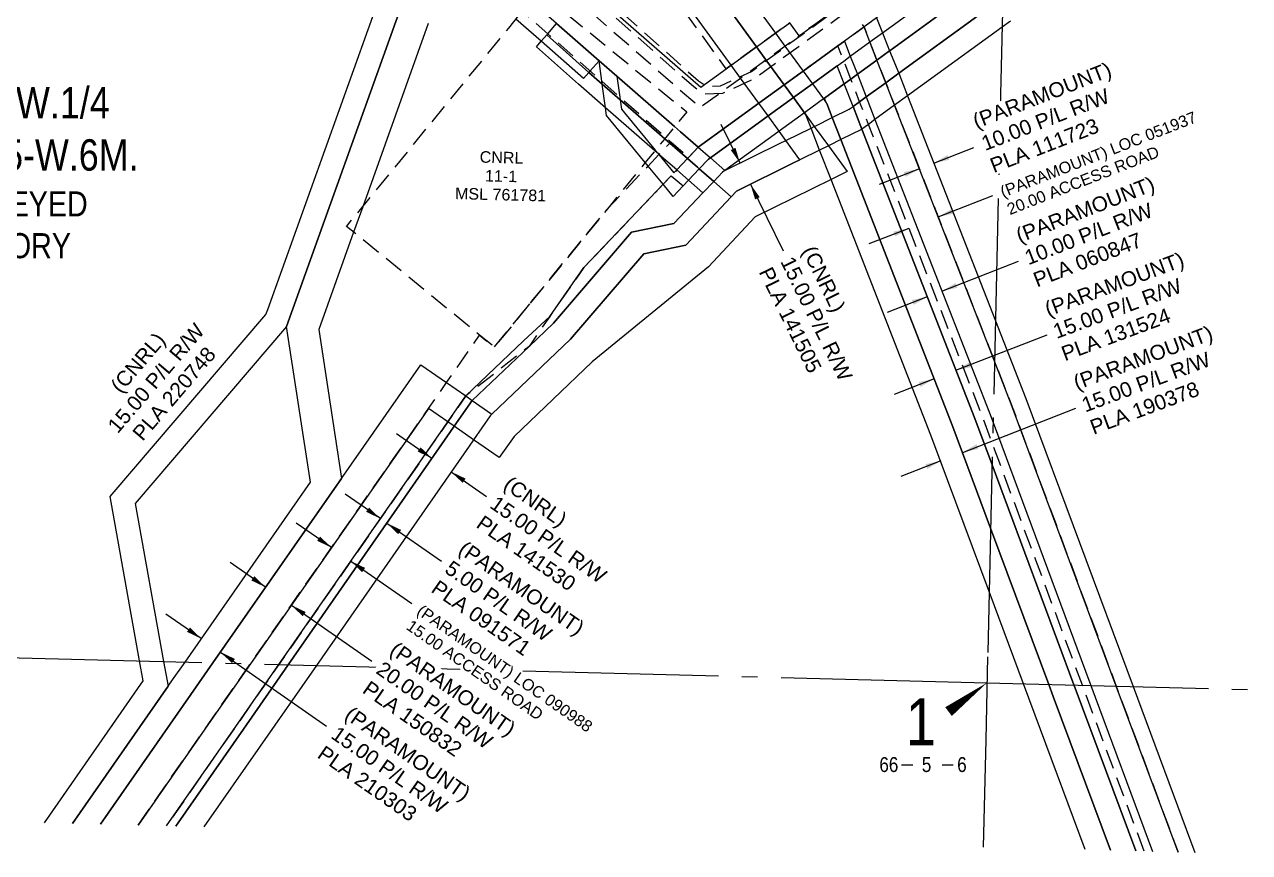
# Model space of a CAD drawing. Extents: x 393512 to 398378, y 6060644 to 6064862.
# Drawn here: x 395138 to 395920, y 6060662 to 6061190 of the extents above; entities that cross this region are included whole.
import ezdxf
from ezdxf.enums import TextEntityAlignment as Align

# ---------------------------------------------------------------- set-up
doc = ezdxf.new("R2010")
doc.units = 0
doc.header["$LTSCALE"] = 5
doc.linetypes.add('foc-ACCESSROAD', pattern=[3.75, 2.5, -1.25])
doc.linetypes.add('foc-QUARTERLINE', pattern=[33, 25, -3, 2, -3])
for name, color, linetype in [('10', 1, 'Continuous'), ('9', 3, 'Continuous'), ('C-SYMBOL', 7, 'Continuous'), ('F-AR', 190, 'foc-ACCESSROAD'), ('F-RW', 190, 'Continuous'), ('F-WS', 190, 'foc-ACCESSROAD'), ('L-QSEC', 8, 'foc-QUARTERLINE'), ('L-SECLBL', 7, 'Continuous'), ('L-UNS-T', 3, 'Continuous')]:
    doc.layers.add(name, color=color, linetype=linetype)
for name, color, linetype, lineweight in [('F-AR-T', 190, 'Continuous', 9), ('F-RW-T', 190, 'Continuous', 9), ('F-WS-T', 190, 'Continuous', 9)]:
    doc.layers.add(name, color=color, linetype=linetype, lineweight=lineweight)
doc.styles.add('175L', font='ARIALN.TTF', dxfattribs={"height": 20})
doc.styles.add('80CG', font='ARIALN.TTF', dxfattribs={"height": 10})
doc.styles.add('80L', font='ARIALN.TTF', dxfattribs={"height": 10})
doc.styles.add('A60', font='arial.ttf', dxfattribs={"height": 7.35})
doc.styles.add('A80', font='arial.ttf', dxfattribs={"height": 9.5})
doc.styles.add('SIMPLEX', font='ARIALN.TTF')
doc.dimstyles.new('Compass 5 000', dxfattribs={"dimscale": 5, "dimtxt": 9, "dimasz": 2, "dimexe": 0.2, "dimexo": 0.0625, "dimgap": 0.5, "dimtad": 0, "dimtih": 1, "dimtoh": 1, "dimzin": 0, "dimdsep": 46, "dimtxsty": '80CG', "dimcen": 0.1, "dimse1": 1, "dimse2": 1, "dimclrd": 256, "dimclrt": 256, "dimaunit": 1, "dimadec": 4, "dimazin": 0, "dimtfac": 0.06, "dimtofl": 0, "dimtmove": 0, "dimatfit": 1, "dimfxl": 0.2, "dimtolj": 1, "dimtzin": 0, "dimlwd": -1, "dimarcsym": 0})

# ---------------------------------------------------------------- blocks, each defined once
blk = doc.blocks.new('L-SECLBL')
at = {"layer": '9', "color": 7}
for p, q in [((-5.08, -27.83), (-12.29, -27.83)), ((20.7, -27.83), (13.5, -27.83))]:
    blk.add_line(p, q, dxfattribs=at)
at = {"layer": '10', "color": 2, "style": 'SIMPLEX'}
blk.add_attdef('SEC', text='', height=30, dxfattribs=at).set_placement((0, 0), align=Align.MIDDLE)
at = {"layer": '10', "color": 5, "style": '80L'}
blk.add_attdef('TWP', text='', height=9.5, dxfattribs=at).set_placement((-14.43, -27.37), align=Align.MIDDLE_RIGHT)
blk.add_attdef('RGE', text='', height=9.5, dxfattribs=at).set_placement((3.62, -27.37), align=Align.MIDDLE_CENTER)
blk.add_attdef('MER', text='', height=9.5, dxfattribs=at).set_placement((23.17, -27.37), align=Align.MIDDLE_LEFT)

msp = doc.modelspace()

# ---------------------------------------------------------------- linework, layer by layer
at = {"layer": 'F-AR', "flags": 128}
for points in [[(394977.42, 6061653.58), (394981.5, 6061650.02), (394986.54, 6061645.63), (395047.09, 6061592.85), (395141.89, 6061510.21), (395156.96, 6061497.07), (395569.57, 6061137.41), (395595.36, 6061156.05), (395611.57, 6061167.75), (395623.73, 6061176.53), (395632.76, 6061183.05), (395643.4, 6061190.74), (395648.97, 6061194.76), (395664.67, 6061206.1), (395672.84, 6061212.01), (395689.49, 6061224.03), (395701.66, 6061232.82), (395713.82, 6061241.6), (395753.15, 6061270.02), (395764.53, 6061278.45), (395799.6, 6061304.43), (395804.5, 6061307.7), (395816.98, 6061316.03), (395984.13, 6061427.52), (396089.75, 6061565.89), (396166.53, 6061666.49), (396175.66, 6061678.46), (396180.55, 6061684.88), (396204.77, 6061716.68), (396235.17, 6061756.52), (396329.16, 6061883.22), (396344.04, 6061903.28), (396365.05, 6061931.59), (396373.29, 6061942.7), (396394.69, 6061971.55), (396403.63, 6061983.59), (396427.46, 6062015.71), (396588.07, 6062232.21), (396619.2, 6062274.18), (396679.62, 6062355.61), (396703.43, 6062387.72), (396705.22, 6062389.16), (396708.13, 6062391.49), (396719.82, 6062400.87), (396725.06, 6062405.08), (396729.25, 6062408.44), (396737.39, 6062414.97), (396958.57, 6062592.5), (397026, 6062655.57), (397060.64, 6062694.26), (397071.32, 6062684.48), (397075.4, 6062680.76), (397040.31, 6062641.57), (396971.27, 6062577.97), (396744.69, 6062395.28), (396732.39, 6062385.33), (396728.27, 6062382.05), (396717.96, 6062373.73), (396704.12, 6062355.08), (396618.41, 6062239.55), (396587.27, 6062197.58), (396251.15, 6061744.5), (396223.32, 6061708.03), (396191.49, 6061666.31), (396191.16, 6061665.88), (396182.39, 6061654.39), (396182.08, 6061653.98), (396150.54, 6061612.64), (396114.38, 6061565.25), (395998, 6061412.73), (395828.08, 6061299.39), (395815.54, 6061291.06), (395811.1, 6061288.07), (395763.96, 6061253.85), (395725.32, 6061225.78), (395713.18, 6061216.97), (395701.02, 6061208.16), (395682.31, 6061194.58), (395674.24, 6061188.72), (395661.71, 6061179.63), (395657.51, 6061176.58), (395635.36, 6061160.51), (395623.23, 6061151.69), (395607.05, 6061139.95), (395568.4, 6061111.9), (395562.16, 6061105.33), (395550.89, 6061115.24), (395547.61, 6061118.12), (395518.22, 6061143.94), (395506.78, 6061153.99), (395472.25, 6061184.33), (395456.01, 6061198.6), (395352.3, 6061289.73), (395292.95, 6061341.88), (395127.99, 6061486.85), (395112.54, 6061500.36), (395006.07, 6061593.91), (394980.72, 6061616.19), (394951.15, 6061642.18), (394936.98, 6061654.62)], [(394965.74, 6061653.88), (395031.86, 6061596.29), (395038.31, 6061618.15), (395110.83, 6061557.07), (395231.47, 6061453.18), (395568.54, 6061154.36), (395573.85, 6061150.83), (395582.59, 6061151.07), (395602.34, 6061160.35), (395684.63, 6061220.15), (395681.51, 6061237.73), (395686.95, 6061249.19), (395703.42, 6061258.54), (395706.42, 6061293.18), (395711.4, 6061292.75), (395708.17, 6061255.49), (395690.79, 6061245.62), (395686.71, 6061237.03), (395690.1, 6061217.94), (395604.9, 6061156.03), (395583.77, 6061146.11), (395572.41, 6061145.79), (395565.48, 6061150.39), (395228.18, 6061449.41), (395107.59, 6061553.26), (395040.94, 6061609.4), (395034.44, 6061587.4), (394957.89, 6061654.08)], [(395853.17, 6060662.47), (395813.71, 6060768.43), (395756.32, 6060922.52), (395749.67, 6060940.39), (395677.05, 6061126.51), (395671.41, 6061140.96), (395665.77, 6061155.41), (395661.27, 6061166.96), (395657.51, 6061176.58), (395661.71, 6061179.63), (395674.24, 6061188.72), (395677.99, 6061179.1), (395682.5, 6061167.55), (395688.14, 6061153.1), (395693.77, 6061138.66), (395757.54, 6060975.24), (395768.27, 6060947.78), (395835.31, 6060767.87), (395874.76, 6060661.91)], [(395210.61, 6060679.07), (395260.59, 6060750.89), (395282.41, 6060782.15), (395393.35, 6060941.13), (395396.17, 6060945.16), (395407.63, 6060961.6), (395428.71, 6060991.97), (395438.13, 6060984.26), (395460.69, 6061011.85), (395510.36, 6061072.59), (395536.3, 6061099.89), (395543.25, 6061107.24), (395550.19, 6061114.51), (395550.89, 6061115.24), (395562.16, 6061105.33), (395561.53, 6061104.64), (395554.67, 6061097.4), (395552.84, 6061095.53), (395551.01, 6061093.6), (395545.91, 6061088.23), (395495.34, 6061035.02), (395473.49, 6061003.92), (395460.32, 6060984.77), (395420.03, 6060953.16), (395408.48, 6060936.59), (395405.67, 6060932.56), (395300.54, 6060781.68), (395272.97, 6060742.12), (395228.71, 6060678.6)]]:
    msp.add_lwpolyline(points, dxfattribs=at)
at = {"layer": 'F-RW', "flags": 128}
for points in [[(395168.83, 6060680.15), (395229.8, 6060767.75), (395232.61, 6060771.76), (395240.61, 6060783.23), (395320.65, 6060898.09), (395305.47, 6060997.49), (395379.25, 6061203.53), (395412.68, 6061227.81), (395418.2, 6061231.83), (395425.08, 6061236.83), (395426.01, 6061237.5), (395441.74, 6061248.83), (395450.07, 6061254.82), (395498.38, 6061289.61), (395595.98, 6061360.52), (395608.64, 6061383.26), (395619.18, 6061402.18), (395633.17, 6061427.32), (395592.83, 6061578.73), (395577.02, 6061638.08)], [(395163.44, 6061504.69), (395570.11, 6061150.2), (395586.3, 6061161.95), (395589.43, 6061164.22), (395605.6, 6061175.96), (395617.74, 6061184.77), (395621.2, 6061187.28), (395626.76, 6061191.32)], [(395998, 6061412.73), (395828.08, 6061299.39), (395815.54, 6061291.06), (395811.1, 6061288.07), (395763.96, 6061253.85), (395725.32, 6061225.78), (395713.18, 6061216.97), (395701.02, 6061208.16), (395682.31, 6061194.58), (395674.24, 6061188.72), (395661.71, 6061179.63), (395657.51, 6061176.58), (395635.36, 6061160.51), (395623.23, 6061151.69), (395607.05, 6061139.95), (395568.4, 6061111.9), (395557.09, 6061121.76), (395553.28, 6061125.08), (395516.41, 6061157.22), (395505, 6061167.16), (395477.87, 6061190.81), (395461.37, 6061205.2), (395136.46, 6061488.42)], [(395535.1, 6061273.07), (395605.6, 6061175.96), (395611.57, 6061167.75), (395623.23, 6061151.69), (395629.1, 6061143.61), (395636.15, 6061133.9), (395637.17, 6061132.49), (395642.5, 6061125.15), (395651.45, 6061112.82), (395663.37, 6061096.41), (395653.21, 6061091.39), (395604.81, 6061067.52), (395574.82, 6061035.57), (395500.57, 6060974.81), (395450.72, 6060927.25), (395441.31, 6060913.74), (395424.89, 6060925.17), (395412.58, 6060933.74), (395408.48, 6060936.59), (395396.17, 6060945.16), (395393.35, 6060941.13), (395282.41, 6060782.15), (395260.59, 6060750.89), (395210.61, 6060679.07)], [(395815.48, 6060663.44), (395776.02, 6060769.4), (395754.14, 6060828.16), (395716.97, 6060928), (395653.21, 6061091.39), (395645.91, 6061110.09), (395640.43, 6061124.14), (395637.17, 6061132.49), (395636.15, 6061133.9), (395629.1, 6061143.61), (395623.23, 6061151.69), (395611.57, 6061167.75), (395605.6, 6061175.96), (395535.1, 6061273.07)], [(395186.68, 6060679.69), (395244.37, 6060762.58), (395258.46, 6060782.77), (395391.18, 6060972.99), (395407.63, 6060961.6), (395420.03, 6060953.16), (395424.03, 6060950.15), (395436.62, 6060941.44), (395486.77, 6060989.27), (395533.7, 6061043.95), (395560.36, 6061049.37), (395589.42, 6061080.31), (395592.8, 6061083.87), (395629.64, 6061102.06), (395633.27, 6061103.85), (395624.3, 6061116.19), (395619.97, 6061122.16), (395612.92, 6061131.86), (395607.05, 6061139.95), (395595.36, 6061156.05), (395589.43, 6061164.22), (395518.92, 6061261.32)], [(395591.31, 6061221.17), (395617.74, 6061184.77), (395623.73, 6061176.53), (395635.36, 6061160.51), (395641.24, 6061152.42), (395648.28, 6061142.71), (395650.16, 6061140.32), (395650.44, 6061139.74), (395653.93, 6061130.79), (395659.41, 6061116.75), (395730.99, 6060933.34), (395755.08, 6060868.64), (395792.18, 6060768.99), (395795.06, 6060761.27), (395831.64, 6060663.02)], [(395150.84, 6060680.62), (395213.91, 6060771.29), (395211.63, 6060783.98), (395192.79, 6060888.85), (395292.28, 6061005.14), (395293.42, 6061008.32), (395366.69, 6061212.93)], [(395379.25, 6061203.53), (395305.47, 6060997.49), (395208.81, 6060884.51), (395226.93, 6060783.58), (395229.79, 6060767.78), (395168.82, 6060680.15)], [(395228.71, 6060678.6), (395272.97, 6060742.12), (395300.54, 6060781.68), (395405.67, 6060932.56), (395408.48, 6060936.59), (395420.03, 6060953.16), (395456.87, 6060988.38), (395473.49, 6061003.92), (395495.34, 6061035.02), (395545.91, 6061088.23), (395551.01, 6061093.6), (395558.78, 6061087.21), (395562.19, 6061090.8), (395569.06, 6061098.06), (395575.01, 6061104.35), (395576.13, 6061105.16), (395609.74, 6061129.56), (395612.92, 6061131.86), (395629.1, 6061143.61), (395629.97, 6061144.24), (395641.24, 6061152.42), (395657.1, 6061163.93), (395661.27, 6061166.96), (395665.46, 6061170), (395677.99, 6061179.1), (395686.03, 6061184.93), (395706.89, 6061200.07)], [(395726.08, 6061199.17), (395690.87, 6061173.62), (395690.56, 6061173.39), (395682.5, 6061167.55), (395669.97, 6061158.45), (395665.77, 6061155.41), (395661.61, 6061152.38), (395649.06, 6061143.28), (395648.28, 6061142.71), (395637.01, 6061134.53), (395636.15, 6061133.9), (395619.97, 6061122.16), (395616.77, 6061119.84), (395585.43, 6061097.07), (395583.92, 6061096), (395578.26, 6061090.04), (395571.38, 6061082.78), (395552.73, 6061063.13), (395525.67, 6061057.62), (395475.88, 6060999.61), (395460.32, 6060984.77), (395424.03, 6060950.15), (395412.58, 6060933.74), (395409.77, 6060929.7), (395306.52, 6060781.52), (395277.88, 6060740.43), (395234.69, 6060678.45)], [(395767.89, 6061192.48), (395762.45, 6061188.53), (395702.07, 6061144.68), (395693.77, 6061138.66), (395681.24, 6061129.56), (395677.05, 6061126.51), (395672.88, 6061123.48), (395672.54, 6061123.24), (395659.41, 6061116.75), (395652.4, 6061113.29), (395651.45, 6061112.82), (395645.91, 6061110.09), (395633.27, 6061103.85), (395629.64, 6061102.06), (395629.64, 6061102.06), (395592.8, 6061083.87), (395589.42, 6061080.31), (395578.26, 6061090.04), (395569.06, 6061098.06), (395567.83, 6061099.13), (395561.53, 6061104.64), (395550.19, 6061114.51), (395546.95, 6061117.33), (395518.47, 6061142.16), (395507.04, 6061152.13), (395498.43, 6061159.63), (395471.6, 6061183.58), (395472.25, 6061184.33), (395477.87, 6061190.81), (395505, 6061167.16), (395516.41, 6061157.22), (395553.28, 6061125.08), (395557.09, 6061121.76), (395568.4, 6061111.9), (395576.13, 6061105.16), (395585.43, 6061097.07), (395620.7, 6061114.41), (395624.3, 6061116.19), (395640.43, 6061124.14), (395642.5, 6061125.15), (395643.46, 6061125.63), (395653.93, 6061130.79), (395664.76, 6061136.12), (395667.24, 6061137.94), (395671.41, 6061140.96), (395675.61, 6061144.01), (395688.14, 6061153.1), (395696.45, 6061159.14), (395747, 6061195.83)], [(395831.64, 6060663.02), (395795.06, 6060761.27), (395792.18, 6060768.99), (395755.08, 6060868.64), (395730.99, 6060933.34), (395659.41, 6061116.75), (395653.93, 6061130.79), (395650.44, 6061139.74), (395650.16, 6061140.32), (395649.06, 6061143.28), (395661.61, 6061152.38), (395665.77, 6061155.41), (395669.97, 6061158.45), (395682.5, 6061167.55), (395690.56, 6061173.39), (395690.87, 6061173.62), (395726.08, 6061199.17)], [(395747, 6061195.83), (395696.45, 6061159.14), (395688.14, 6061153.1), (395675.61, 6061144.01), (395671.41, 6061140.96), (395667.24, 6061137.94), (395672.88, 6061123.48), (395745, 6060938.68), (395756.01, 6060909.11), (395808.34, 6060768.57), (395809.11, 6060766.51), (395847.8, 6060662.6)], [(395682.31, 6061194.58), (395686.03, 6061184.93), (395690.56, 6061173.39), (395696.45, 6061159.14), (395702.07, 6061144.68), (395758.13, 6061001.06), (395777.56, 6060951.51), (395846.08, 6060767.59), (395885.56, 6060661.63)], [(395395.99, 6061190.98), (395354.07, 6061073.91), (395348.28, 6061057.74), (395326, 6060995.51), (395340.53, 6060900.39), (395258.46, 6060782.77), (395244.4, 6060762.51), (395186.73, 6060679.69)], [(395477.87, 6061190.81), (395505, 6061167.17), (395499.27, 6061160.59), (395498.43, 6061159.63), (395495.15, 6061155.86), (395468, 6061179.52), (395451.89, 6061193.58)], [(395874.76, 6060661.91), (395835.31, 6060767.87), (395768.27, 6060947.78), (395757.54, 6060975.24), (395693.77, 6061138.66), (395688.14, 6061153.1), (395682.5, 6061167.55), (395677.99, 6061179.1), (395674.24, 6061188.72), (395673.18, 6061190.33)], [(395234.69, 6060678.45), (395277.88, 6060740.43), (395306.52, 6060781.52), (395409.77, 6060929.7), (395412.58, 6060933.74), (395424.03, 6060950.15), (395460.32, 6060984.77), (395475.88, 6060999.61), (395525.67, 6061057.62), (395552.73, 6061063.13), (395571.38, 6061082.78), (395562.19, 6061090.8), (395554.67, 6061097.4), (395543.25, 6061107.24), (395542.92, 6061107.59), (395540.62, 6061109.59), (395509.08, 6061137.09), (395491.86, 6061152.09), (395464.97, 6061176.09), (395468, 6061179.52), (395471.6, 6061183.58), (395498.43, 6061159.63), (395507.04, 6061152.13), (395518.47, 6061142.16), (395546.95, 6061117.33), (395550.19, 6061114.51), (395561.53, 6061104.64), (395567.83, 6061099.13), (395569.06, 6061098.06), (395578.26, 6061090.04), (395589.42, 6061080.31), (395560.36, 6061049.37), (395533.7, 6061043.95), (395486.77, 6060989.27), (395436.62, 6060941.44), (395435.45, 6060940.32), (395424.89, 6060925.17), (395422.08, 6060921.13), (395324.49, 6060781.06), (395252.67, 6060677.99)], [(395847.8, 6060662.6), (395809.11, 6060766.51), (395808.34, 6060768.57), (395756.01, 6060909.11), (395745, 6060938.68), (395672.88, 6061123.48), (395667.24, 6061137.94), (395661.61, 6061152.38), (395657.1, 6061163.93), (395641.24, 6061152.42), (395629.97, 6061144.24), (395629.1, 6061143.61), (395612.92, 6061131.86), (395609.74, 6061129.56), (395576.13, 6061105.16), (395575.01, 6061104.35), (395569.06, 6061098.06), (395562.19, 6061090.8), (395558.78, 6061087.21), (395552.39, 6061080.36), (395545.91, 6061088.23), (395536.3, 6061099.89), (395534.49, 6061102.1), (395509.75, 6061132.14), (395509.08, 6061137.09), (395507.04, 6061152.13), (395506.78, 6061153.99), (395505, 6061167.16), (395516.41, 6061157.22), (395518.22, 6061143.94), (395518.47, 6061142.16), (395519.27, 6061136.3), (395540.95, 6061110), (395542.92, 6061107.59), (395543.25, 6061107.24), (395552.84, 6061095.53), (395554.67, 6061097.4), (395561.53, 6061104.64), (395562.16, 6061105.33), (395568.4, 6061111.9), (395607.05, 6061139.95), (395623.23, 6061151.69), (395635.36, 6061160.51), (395657.51, 6061176.58), (395661.71, 6061179.63), (395665.46, 6061170), (395669.97, 6061158.45), (395675.61, 6061144.01), (395681.24, 6061129.56), (395754.34, 6060942.24), (395756.63, 6060936.08), (395818.48, 6060770), (395819.11, 6060768.29), (395858.57, 6060662.33)]]:
    msp.add_lwpolyline(points, dxfattribs=at)
at = {"layer": 'F-WS', "flags": 128}
for points in [[(395648.97, 6061194.76), (395643.4, 6061190.74), (395632.76, 6061183.05), (395626.76, 6061191.32), (395621.2, 6061187.28), (395617.74, 6061184.77), (395605.6, 6061175.96), (395589.43, 6061164.22), (395586.3, 6061161.95), (395515.81, 6061259.06), (395518.92, 6061261.32), (395535.1, 6061273.07), (395536.1, 6061273.79), (395540.01, 6061276.64), (395547.24, 6061281.88), (395564.21, 6061294.2), (395612.91, 6061329.56), (395628.77, 6061307.71), (395630.32, 6061305.57), (395642.78, 6061288.4), (395648.14, 6061281.01), (395651.59, 6061276.27), (395656.95, 6061268.87), (395663.09, 6061260.42), (395672.09, 6061248.01), (395677.53, 6061240.51), (395683.4, 6061232.43), (395677.85, 6061228.4), (395671.23, 6061223.59), (395667.9, 6061221.18), (395664.72, 6061218.87), (395659.74, 6061215.25), (395656.63, 6061213), (395642.94, 6061203.06), (395648.97, 6061194.76)], [(395460.69, 6061011.85), (395438.13, 6060984.26), (395428.71, 6060991.97), (395343.83, 6061061.38), (395447.34, 6061188.03), (395456.01, 6061198.6), (395461.37, 6061205.2), (395466.62, 6061211.62), (395560.99, 6061134.5), (395553.28, 6061125.08), (395547.61, 6061118.12), (395546.95, 6061117.33), (395543.27, 6061112.84), (395540.95, 6061110), (395540.62, 6061109.59), (395535.33, 6061103.13), (395534.49, 6061102.1), (395532.11, 6061099.18), (395513.19, 6061076.05), (395510.36, 6061072.59), (395460.69, 6061011.85)]]:
    msp.add_lwpolyline(points, close=True, dxfattribs=at)
at = {"layer": 'L-QSEC'}
for points in [[(395771.35, 6061574.13), (395753.18, 6060786.5), (395751.96, 6060733.53), (395750.38, 6060665.12)], [(394961.52, 6060790.46), (395736.31, 6060770.44), (395769.29, 6060769.58), (396554.14, 6060749.3)]]:
    msp.add_lwpolyline(points, dxfattribs=at)
at = {"layer": 'L-SECLBL', "flags": 128}
msp.add_lwpolyline([(395752.8, 6060770.01, 0, 7, 0), (395728.23, 6060751.58, 0, 0, 0)], format="xyseb", dxfattribs=at)

# ---------------------------------------------------------------- block references
at = {"layer": 'L-SECLBL'}
msp.add_blockref('L-SECLBL', (395710.57, 6060745.13), dxfattribs=at).add_auto_attribs({'SEC': '1', 'TWP': '66', 'RGE': '5', 'MER': '6'})

# ---------------------------------------------------------------- texts
at = {"layer": 'C-SYMBOL', "color": 3, "insert": (395114.85, 6061150.31), "char_height": 19.9921, "width": 190.4251, "attachment_point": 2, "style": '175L'}
msp.add_mtext('Theor. N.W.1/4\\PSec. 1-66-5-W.6M.', dxfattribs=at)
at = {"layer": 'F-RW-T', "style": 'A80'}
for s, rotation, p in [('PLA 060847', 21.31714, (395782.97, 6061026.78)), ('(CNRL)', 296.18965, (395638.69, 6061047.97)), ('15.00 P/L R/W', 296.18965, (395624.89, 6061041.18)), ('(PARAMOUNT)', 20.42226, (395790.24, 6061008.15)), ('PLA 141505', 296.18965, (395611.09, 6061034.4)), ('15.00 P/L R/W', 20.42226, (395795.54, 6060993.9)), ('PLA 131524', 20.42226, (395800.85, 6060979.66)), ('(PARAMOUNT)', 20.4236, (395808.56, 6060961.21)), ('15.00 P/L R/W', 20.4236, (395813.86, 6060946.96)), ('PLA 190378', 20.4236, (395819.16, 6060932.72)), ('(CNRL)', 325.13583, (395445.97, 6060898.58)), ('15.00 P/L R/W', 325.13583, (395437.28, 6060886.11)), ('PLA 141530', 325.13583, (395428.6, 6060873.64))]:
    msp.add_text(s, height=9.5, rotation=rotation, dxfattribs=at).set_placement(p, align=Align.MIDDLE_LEFT)
for s, p in [('15.00 P/L R/W', (395225.67, 6060961.42)), ('(CNRL)', (395214.12, 6060971.3)), ('PLA 220748', (395237.22, 6060951.54))]:
    msp.add_text(s, height=9.5, rotation=49.45152, dxfattribs=at).set_placement(p, align=Align.CENTER)
at = {"layer": 'F-WS-T', "style": 'A60'}
for s, p in [('CNRL', (395442.66, 6061101.73)), ('11-1', (395442.35, 6061089.83)), ('MSL 761781', (395442.04, 6061078.03))]:
    msp.add_text(s, height=7.35, rotation=358.51957, dxfattribs=at).set_placement(p, align=Align.CENTER)
at = {"layer": 'L-UNS-T', "color": 3, "insert": (395114.85, 6061062.28), "char_height": 15.9937, "attachment_point": 5, "style": '80L'}
msp.add_mtext_dynamic_manual_height_columns('UNSURVEYED TERRITORY', width=126.3639, gutter_width=47.48, heights=[0], dxfattribs=at)

# ---------------------------------------------------------------- leaders
at = {"layer": 'F-AR-T'}
for points in [[(395721.58, 6061067.39), (395756.45, 6061081)], [(395702.95, 6061060.12), (395677.34, 6061050.13)], [(395334.14, 6060856.27), (395311.58, 6060871.99)], [(395346.45, 6060847.69), (395385.48, 6060820.5)]]:
    msp.add_leader(points, dimstyle='Compass 5 000', dxfattribs=at)
at = {"layer": 'F-RW-T'}
for points in [[(395595.07, 6061101.81), (395582.94, 6061126.49)], [(395718.82, 6061101.79), (395744.44, 6061111.78)], [(395709.57, 6061098.18), (395683.95, 6061088.18)], [(395601.73, 6061088.28), (395622.69, 6061045.67)], [(395723.9, 6061020.05), (395772.79, 6061039.12)], [(395714.66, 6061016.44), (395689.04, 6061006.45)], [(395732.98, 6060969.49), (395791.11, 6060992.17)], [(395719.01, 6060964.04), (395693.39, 6060954.04)], [(395737.32, 6060917.1), (395809.42, 6060945.23)], [(395398.31, 6060913.26), (395375.75, 6060928.98)], [(395410.62, 6060904.69), (395433.18, 6060888.97)], [(395723.35, 6060911.65), (395697.73, 6060901.65)], [(395365.4, 6060874.77), (395342.84, 6060890.49)], [(395369.5, 6060871.91), (395404.37, 6060847.61)], [(395292.09, 6060830.95), (395269.53, 6060846.67)], [(395308.5, 6060819.52), (395359.86, 6060783.73)], [(395251.01, 6060798.15), (395228.45, 6060813.87)], [(395263.32, 6060789.57), (395331.05, 6060742.38)]]:
    msp.add_leader(points, dimstyle='Compass 5 000', dxfattribs=at)

# ---------------------------------------------------------------- next in the draw order: texts
at = {"layer": 'F-AR-T', "char_height": 7.35, "attachment_point": 1, "style": 'A60', "bg_fill": 3, "box_fill_scale": 1.15, "bg_fill_color": 256, "bg_fill_true_color": 256, "bg_fill_transparency": 0}
for s, insert, width, rotation, line_spacing_factor in [('(PARAMOUNT) LOC 051937 20.00 ACCESS ROAD', (395760.35, 6061086.46), 133.1306, 21.31484, 0.971429), ('(PARAMOUNT) LOC 090988 15.00 ACCESS ROAD', (395392.19, 6060820.3), 133.1456, 325.13281, 0.96)]:
    msp.add_mtext(s, dxfattribs=dict(at, insert=insert, width=width, rotation=rotation, line_spacing_factor=line_spacing_factor))

# ---------------------------------------------------------------- next in the draw order: texts
at = {"layer": 'F-RW-T', "style": 'A80'}
for s, rotation, p in [('(PARAMOUNT)', 21.31714, (395771.92, 6061055.1)), ('10.00 P/L R/W', 21.31714, (395777.45, 6061040.94)), ('(PARAMOUNT)', 325.13221, (395417.16, 6060857.23)), ('5.00 P/L R/W', 325.13221, (395408.47, 6060844.76)), ('PLA 091571', 325.13221, (395399.78, 6060832.28))]:
    msp.add_text(s, height=9.5, rotation=rotation, dxfattribs=at).set_placement(p, align=Align.MIDDLE_LEFT)

# ---------------------------------------------------------------- next in the draw order: texts
at = {"layer": 'F-RW-T', "char_height": 9.5, "width": 93.2481, "attachment_point": 1, "line_spacing_factor": 0.96, "style": 'A80', "bg_fill": 3, "box_fill_scale": 1.15, "bg_fill_color": 256, "bg_fill_true_color": 256, "bg_fill_transparency": 0}
for s, insert, rotation in [('(PARAMOUNT) 10.00 P/L R/W PLA 111723', (395742.59, 6061132.48), 21.32203), ('(PARAMOUNT) 20.00 P/L R/W\\PPLA 150832', (395376.03, 6060796.78), 325.09652)]:
    msp.add_mtext(s, dxfattribs=dict(at, insert=insert, rotation=rotation))

# ---------------------------------------------------------------- next in the draw order: texts
at = {"layer": 'F-RW-T', "insert": (395347.21, 6060755.43), "char_height": 9.5, "width": 93.2481, "attachment_point": 1, "rotation": 325.12899, "line_spacing_factor": 0.96, "style": 'A80'}
msp.add_mtext('(PARAMOUNT) 15.00 P/L R/W\\PPLA 210303', dxfattribs=at)

doc.saveas('drawing.dxf')
